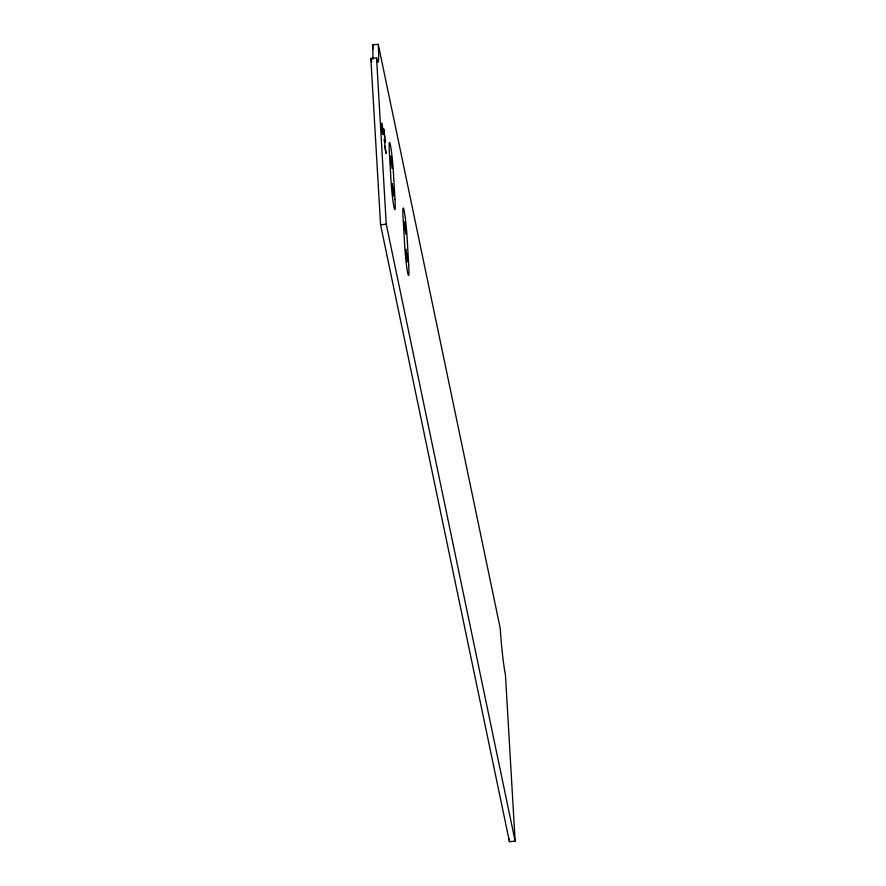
<?xml version="1.0" encoding="UTF-8"?>
<svg xmlns="http://www.w3.org/2000/svg" width="886" height="886" viewBox="0 0 886 886"><rect width="100%" height="100%" fill="white"/><g stroke="black" fill="none" stroke-linecap="round" stroke-linejoin="round"><path stroke-width="1.33" d="M391.158 164.12L391.612 160.455M392.764 191.653L393.218 187.987M404.88 229.784L405.334 226.118M406.486 257.317L406.929 253.651M372.917 59.362A34.377 2.16 84.7 0 0 372.541 44.832L378.233 44.3L500.258 628.418A34.377 2.16 84.7 0 0 505.441 674.866L515.143 841.168L509.45 841.7L380.559 224.745L370.857 58.454L376.55 57.922A34.377 2.16 84.7 0 0 378.233 44.3M380.559 224.745L386.252 224.213L515.143 841.168M372.541 44.832L373.383 48.885M385.598 142.269L383.649 128.758L384.624 137.33M383.483 134.406L381.988 123.165L381.201 123.464L382.652 134.506L382.342 129.234M384.092 139.08L386.119 153.444L384.491 146.002M404.404 221.699L405.799 234.203M406.01 249.232L407.405 261.735M390.682 156.036L392.077 168.539M392.288 183.568L393.683 196.072M509.284 838.953L509.45 841.7M376.55 57.922L386.252 224.213M371.788 61.931A34.377 2.16 84.7 0 1 370.857 58.454M408.712 265.058L407.106 237.526A20.057 1.263 84.7 0 0 404.082 210.436A20.057 1.263 84.7 0 0 403.097 218.377L404.703 245.909A20.057 1.263 84.7 0 0 407.726 273.01A20.057 1.263 84.7 0 0 408.712 265.058M394.99 199.394L393.384 171.862A20.057 1.263 84.7 0 0 390.361 144.761A20.057 1.263 84.7 0 0 389.386 152.713L390.992 180.246A20.057 1.263 84.7 0 0 394.015 207.335A20.057 1.263 84.7 0 0 394.99 199.394"/></g></svg>
